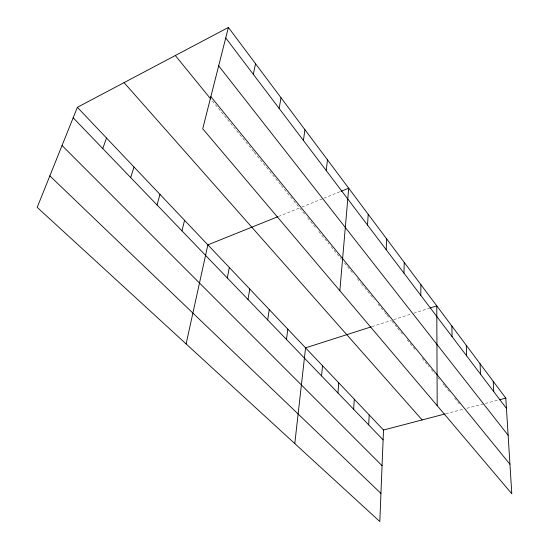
<?xml version="1.0" encoding="UTF-8"?>
<svg xmlns="http://www.w3.org/2000/svg" width="549" height="549" viewBox="0 0 549 549"><rect width="100%" height="100%" fill="white"/><g stroke="black" fill="none" stroke-linecap="round" stroke-linejoin="round"><path stroke-width="0.41" stroke-dasharray="2.75 2.06" d="M278.501 216.45L299.617 207.961M301.957 207.014L323.038 198.539M323.821 198.223L340.154 191.656M371.996 326.607L391.327 320.417M393.729 319.648L411.359 314.007M413.768 313.239L429.627 308.161M445.884 413.747L463.651 409.115M466.863 408.278L483.696 403.886M485.316 403.46L499.247 399.83M212.367 100.968L253.713 151.668M254.256 152.327L269.099 170.533M269.628 171.185L280.807 184.889M281.342 185.548L293.166 200.049M293.701 200.708L305.477 215.146M307.612 217.761L316.142 228.219M318.804 231.493L328.954 243.934M331.088 246.549L341.252 259.011M344.477 262.964L353.611 274.171M357.372 278.782L361.064 283.305M361.585 283.95L374.233 299.459M377.966 304.036L384.375 311.901M384.911 312.553L386.517 314.522M387.052 315.174L388.651 317.144M391.856 321.062L397.119 327.527M397.648 328.172L403.44 335.274M407.125 339.797L415.751 350.365M422.215 358.298L429.16 366.814M431.294 369.436L434.499 373.361M438.232 377.938L439.289 379.235M443.009 383.792L444.066 385.096M444.601 385.748L450.434 392.906M454.668 398.094L460.481 405.224"/><path stroke-width="0.82" d="M420.795 295.362L420.905 284.677M403.947 273.127L404.236 262.401M77.375 107.316L383.504 430.011L379.812 521.55L37.202 207.371L77.375 107.316L228.398 27.45L505.801 398.121L511.798 493.757L202.718 128.768L228.398 27.45M386.208 249.726L386.695 238.966M368.681 424.899L369.202 414.941M367.514 225.049L368.207 214.268M353.638 409.266L354.304 399.233M337.944 392.96L338.76 382.845M339.845 290.702L348.711 188.211L340.929 191.34M321.549 375.921L322.531 365.737M326.257 170.602L327.458 159.814M294.792 443.585L305.567 347.86L371.186 326.861M286.482 339.474L287.827 329.16M303.419 140.469L304.928 129.715M267.692 319.95L269.25 309.574M247.99 299.479L249.774 289.048M279.153 108.441L281.006 97.743M227.307 277.979L229.338 267.507M253.309 74.341L255.546 63.725M186.111 343.921L207.865 244.868L277.719 216.766M181.952 230.841L184.567 220.314M157.028 204.942L159.985 194.401M130.676 177.56L134.011 167.02M102.773 148.559L106.52 138.039M430.423 307.907L436.771 305.875L437.196 405.656M383.504 430.011L445.074 413.96M499.247 399.83L505.801 398.121M49.842 175.886L380.944 493.414M62.044 145.492L382.063 465.682M73.168 117.788L383.106 439.893M124.067 82.625L422.112 419.944M175.309 55.524L210.761 98.998M210.857 96.638L509.952 464.262M218.667 65.839L508.134 435.268M225.735 37.95L506.446 408.394M493.215 381.301L493.757 391.657M480.059 363.726L480.499 374.15M466.293 345.335L466.616 355.834M451.882 326.072L452.067 336.64"/></g></svg>
